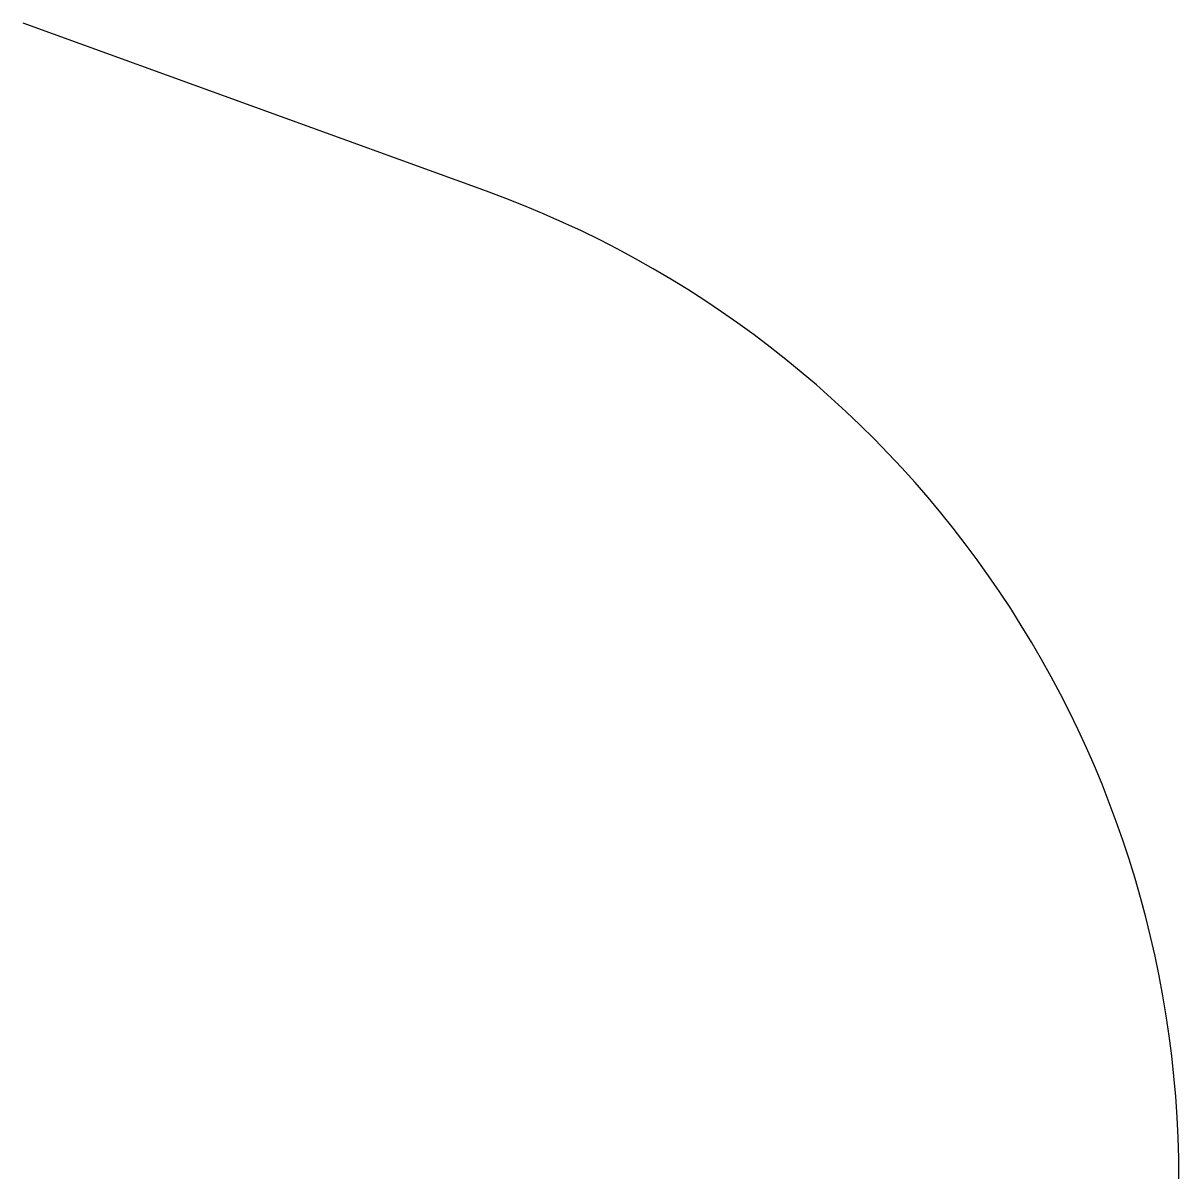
# Model space of a CAD drawing. Extents: x -25.4 to 0, y 0 to 25.4.
import ezdxf

# ---------------------------------------------------------------- set-up
doc = ezdxf.new("R2010")
doc.units = 0
doc.layers.get('0').update_dxf_attribs({"linetype": 'CONTINUOUS'})

msp = doc.modelspace()

# ---------------------------------------------------------------- linework, layer by layer
at = {"color": 7, "linetype": 'CONTINUOUS'}
msp.add_line((-15.214, 21.704), (-25.4, 25.4), dxfattribs=at)
msp.add_arc((-23.089, 0), 23.089, 0, 70.0578, dxfattribs=at)

doc.saveas('drawing.dxf')
